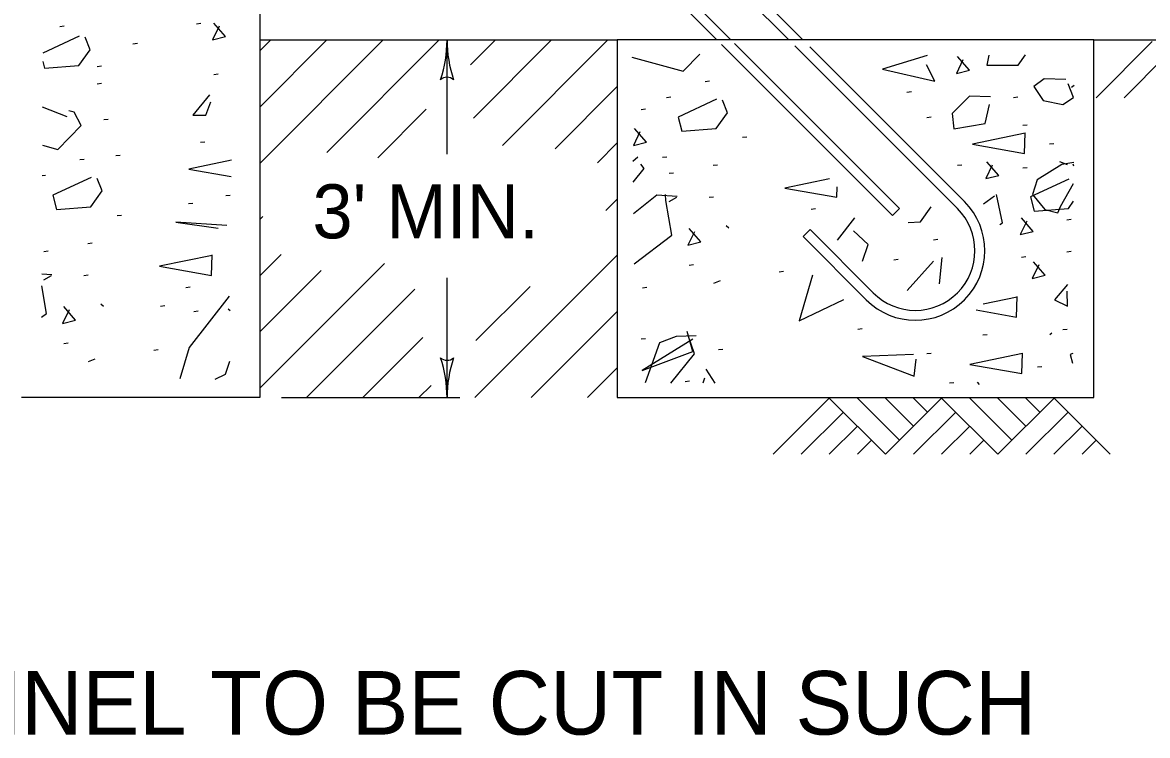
# Model space of a CAD drawing. Extents: x 1007 to 1035.5, y 1000.5 to 1021.5.
# Drawn here: x 1029.52 to 1033.061, y 1015.275 to 1017.517 of the extents above; entities that cross this region are included whole.
import ezdxf

# ---------------------------------------------------------------- set-up
doc = ezdxf.new("R2010")
doc.units = 0
doc.layers.add('Level 1', color=7, linetype='Continuous')

msp = doc.modelspace()

# ---------------------------------------------------------------- linework, layer by layer
at = {"layer": 'Level 1'}
for p, q in [((1030.267, 1019.3375), (1030.267, 1016.3375)), ((1030.4738, 1018.6945), (1031.7058, 1017.4625)), ((1030.4959, 1018.7166), (1031.75, 1017.4625)), ((1031.9766, 1017.4625), (1031.771, 1017.6681)), ((1031.9323, 1017.4625), (1031.7488, 1017.6459)), ((1030.267, 1017.4625), (1030.267, 1016.3375)), ((1030.267, 1017.4625), (1031.392, 1017.4625)), ((1030.267, 1017.4279), (1030.3016, 1017.4625)), ((1030.267, 1017.2513), (1030.4783, 1017.4625)), ((1030.267, 1017.0744), (1030.6551, 1017.4625)), ((1030.4776, 1017.1082), (1030.8319, 1017.4625)), ((1030.8563, 1017.1033), (1030.8563, 1017.4625)), ((1030.9299, 1017.3838), (1031.0086, 1017.4625)), ((1030.9398, 1017.2169), (1031.1854, 1017.4625)), ((1031.0308, 1017.131), (1031.3623, 1017.4625)), ((1032.892, 1017.4625), (1031.392, 1017.4625)), ((1031.392, 1017.4625), (1031.392, 1016.3375)), ((1031.7199, 1017.4483), (1032.2583, 1016.91)), ((1031.7612, 1017.4513), (1032.2803, 1016.9321)), ((1032.892, 1016.3375), (1032.892, 1017.4625)), ((1032.892, 1017.4625), (1034.017, 1017.4625)), ((1032.8988, 1017.2809), (1033.0755, 1017.4578)), ((1032.4628, 1016.9321), (1031.9513, 1017.4436)), ((1032.4848, 1016.9543), (1031.9978, 1017.4413)), ((1032.9872, 1017.2809), (1033.1198, 1017.4136)), ((1031.1963, 1017.1199), (1031.392, 1017.3156)), ((1030.6383, 1017.0922), (1030.7903, 1017.2443)), ((1031.3296, 1017.0763), (1031.392, 1017.1388)), ((1031.3557, 1016.9256), (1031.392, 1016.9619)), ((1032.2803, 1016.9321), (1032.2583, 1016.91)), ((1030.2678, 1016.8983), (1030.2763, 1016.9069)), ((1031.9987, 1016.8658), (1031.9767, 1016.8438)), ((1032.1976, 1016.667), (1031.9987, 1016.8658)), ((1032.1755, 1016.6448), (1031.9767, 1016.8438)), ((1030.267, 1016.7209), (1030.3341, 1016.788)), ((1030.9443, 1016.3375), (1031.392, 1016.7853)), ((1030.267, 1016.3673), (1030.6593, 1016.7595)), ((1030.267, 1016.5441), (1030.4601, 1016.7372)), ((1030.8563, 1016.3375), (1030.8563, 1016.7144)), ((1030.4139, 1016.3375), (1030.7551, 1016.6787)), ((1030.9468, 1016.5168), (1031.1176, 1016.6875)), ((1031.1211, 1016.3375), (1031.392, 1016.6084)), ((1030.5908, 1016.3375), (1030.7799, 1016.5267)), ((1031.2979, 1016.3375), (1031.392, 1016.4316)), ((1030.7676, 1016.3375), (1030.806, 1016.3759)), ((1030.267, 1016.3375), (1029.517, 1016.3375)), ((1030.3353, 1016.3375), (1030.8963, 1016.3375)), ((1031.392, 1016.3375), (1032.892, 1016.3375)), ((1031.8826, 1016.1593), (1032.0593, 1016.3362)), ((1032.0593, 1016.3362), (1032.2362, 1016.1593)), ((1032.1478, 1016.3362), (1032.2803, 1016.2036)), ((1032.2361, 1016.3362), (1032.3245, 1016.2478)), ((1032.2362, 1016.1593), (1032.4129, 1016.3362)), ((1032.3245, 1016.3362), (1032.3688, 1016.292)), ((1032.4129, 1016.3362), (1032.5898, 1016.1593)), ((1032.5014, 1016.3362), (1032.634, 1016.2036)), ((1032.5898, 1016.1593), (1032.7666, 1016.3362)), ((1032.5898, 1016.3362), (1032.6782, 1016.2478)), ((1032.6782, 1016.3362), (1032.7223, 1016.292)), ((1032.7666, 1016.3362), (1032.9433, 1016.1593)), ((1031.971, 1016.1593), (1032.1036, 1016.292)), ((1032.3246, 1016.1593), (1032.4572, 1016.292)), ((1032.6782, 1016.1593), (1032.8108, 1016.292)), ((1032.0593, 1016.1593), (1032.1478, 1016.2478)), ((1032.4129, 1016.1593), (1032.5013, 1016.2478)), ((1032.7665, 1016.1593), (1032.8549, 1016.2478)), ((1032.1478, 1016.1593), (1032.1919, 1016.2036)), ((1032.5013, 1016.1593), (1032.5456, 1016.2036)), ((1032.8549, 1016.1593), (1032.8992, 1016.2036))]:
    msp.add_line(p, q, dxfattribs=at)
for points in [[(1029.6513, 1017.5056), (1029.6376, 1017.5039)], [(1030.0814, 1017.514), (1030.0678, 1017.5123)], [(1030.139, 1017.5055), (1030.1185, 1017.4628), (1030.1595, 1017.4731), (1030.1219, 1017.5158)], [(1029.6989, 1017.4742), (1029.5841, 1017.4208)], [(1029.7331, 1017.4315), (1029.7178, 1017.4708)], [(1029.8816, 1017.4512), (1029.8679, 1017.4495)], [(1029.6973, 1017.3819), (1029.7331, 1017.4315)], [(1031.5998, 1017.3639), (1031.6519, 1017.4173)], [(1032.3679, 1017.4132), (1032.2273, 1017.3708)], [(1032.5614, 1017.4148), (1032.5551, 1017.3827)], [(1032.6541, 1017.3827), (1032.6769, 1017.4157)], [(1029.5839, 1017.3949), (1029.5897, 1017.3734)], [(1029.5897, 1017.3734), (1029.6973, 1017.3819)], [(1029.7685, 1017.38), (1029.7548, 1017.3783)], [(1031.4376, 1017.4088), (1031.5998, 1017.3639)], [(1032.3913, 1017.3333), (1032.3656, 1017.3844)], [(1032.4799, 1017.3998), (1032.4594, 1017.3571), (1032.5004, 1017.3673), (1032.4628, 1017.41)], [(1032.5551, 1017.3827), (1032.6541, 1017.3827)], [(1030.1358, 1017.3548), (1030.1222, 1017.3532)], [(1032.2273, 1017.3708), (1032.3913, 1017.3333)], [(1029.7685, 1017.3255), (1029.7548, 1017.3238)], [(1031.6822, 1017.3328), (1031.6685, 1017.3312)], [(1032.8043, 1017.3383), (1032.736, 1017.34), (1032.7036, 1017.3162), (1032.7326, 1017.2718), (1032.7941, 1017.2598), (1032.8283, 1017.282), (1032.8112, 1017.3247)], [(1032.8214, 1017.3144), (1032.8302, 1017.3206)], [(1030.1091, 1017.2903), (1030.0561, 1017.2254), (1030.0971, 1017.2254), (1030.1124, 1017.2681)], [(1031.5607, 1017.2826), (1031.547, 1017.2808)], [(1031.7048, 1017.2763), (1031.5835, 1017.2199), (1031.5955, 1017.1755), (1031.703, 1017.184), (1031.7389, 1017.2336), (1031.7235, 1017.2728)], [(1032.3176, 1017.2993), (1032.3039, 1017.2977)], [(1032.567, 1017.2837), (1032.5005, 1017.2854), (1032.4458, 1017.2308), (1032.451, 1017.183), (1032.55, 1017.2001), (1032.5636, 1017.2598)], [(1032.6527, 1017.2826), (1032.639, 1017.2808)], [(1029.6607, 1017.2203), (1029.5833, 1017.2509)], [(1029.6828, 1017.2357), (1029.6658, 1017.2391)], [(1029.705, 1017.1929), (1029.6828, 1017.2357)], [(1031.4811, 1017.2449), (1031.4674, 1017.2432)], [(1029.7895, 1017.2124), (1029.7758, 1017.2108)], [(1032.3804, 1017.2198), (1032.3668, 1017.218)], [(1029.6317, 1017.1178), (1029.705, 1017.1929)], [(1031.4633, 1017.1736), (1031.4428, 1017.1309), (1031.4838, 1017.1411), (1031.4463, 1017.1838)], [(1032.6758, 1017.169), (1032.5103, 1017.1349), (1032.6741, 1017.1058), (1032.6758, 1017.1708)], [(1032.682, 1017.1946), (1032.6683, 1017.1929)], [(1029.5828, 1017.1314), (1029.6317, 1017.1178)], [(1030.094, 1017.1413), (1030.0803, 1017.1395)], [(1031.7994, 1017.1569), (1031.7858, 1017.1553)], [(1032.7658, 1017.136), (1032.7521, 1017.1343)], [(1029.8272, 1017.0993), (1029.8135, 1017.0976)], [(1031.4563, 1017.0943), (1031.4413, 1017.0807)], [(1031.5481, 1017.0941), (1031.5344, 1017.0923)], [(1029.7141, 1017.0868), (1029.7004, 1017.0851)], [(1030.1777, 1017.084), (1030.0437, 1017.0563)], [(1031.442, 1017.0156), (1031.4768, 1017.0583)], [(1031.4768, 1017.0583), (1031.4666, 1017.072)], [(1031.7073, 1017.0689), (1031.6936, 1017.0673)], [(1032.4768, 1017.0689), (1032.4631, 1017.0673)], [(1032.572, 1017.0688), (1032.5516, 1017.0262), (1032.5925, 1017.0364), (1032.555, 1017.0791)], [(1032.682, 1017.0606), (1032.6683, 1017.0588)], [(1032.7907, 1017.0703), (1032.7138, 1017.0225)], [(1032.7838, 1017.0806), (1032.8078, 1017.0703)], [(1032.8288, 1017.0771), (1032.7907, 1017.0703)], [(1032.8288, 1017.0652), (1032.8265, 1017.072)], [(1029.5926, 1017.0365), (1029.5824, 1017.0353)], [(1029.7367, 1017.0302), (1029.6154, 1016.9738), (1029.6274, 1016.9294), (1029.7349, 1016.9379), (1029.7708, 1016.9875), (1029.7554, 1017.0268)], [(1030.0437, 1017.0563), (1030.1773, 1017.0328)], [(1031.5691, 1017.0438), (1031.5554, 1017.0421)], [(1032.0596, 1017.0255), (1031.9197, 1016.9967)], [(1032.8135, 1017.0249), (1032.6923, 1016.9686)], [(1032.7138, 1017.0225), (1032.6985, 1016.9764)], [(1031.9197, 1016.9967), (1032.0835, 1016.9677)], [(1032.0835, 1016.9677), (1032.0844, 1017.0009)], [(1032.7873, 1016.9389), (1032.8284, 1017.0107)], [(1030.1736, 1016.9737), (1030.1599, 1016.9719)], [(1031.5161, 1016.9748), (1031.4431, 1016.9157)], [(1031.5809, 1016.9696), (1031.5161, 1016.9748)], [(1031.5451, 1016.9577), (1031.5434, 1016.9764)], [(1031.5638, 1016.8484), (1031.5451, 1016.9577)], [(1031.5553, 1016.9543), (1031.5793, 1016.9679)], [(1031.6948, 1016.9684), (1031.6811, 1016.9668)], [(1032.579, 1016.9713), (1032.5443, 1016.9456)], [(1032.6046, 1016.8877), (1032.5858, 1016.9764)], [(1032.6923, 1016.9686), (1032.7043, 1016.9242)], [(1032.6985, 1016.9764), (1032.7378, 1016.9287)], [(1032.8118, 1016.9328), (1032.8281, 1016.9554)], [(1030.0563, 1016.9485), (1030.0426, 1016.9468)], [(1032.016, 1016.9308), (1032.0023, 1016.929)], [(1032.3468, 1016.8908), (1032.3804, 1016.9373)], [(1032.7043, 1016.9242), (1032.8118, 1016.9328)], [(1032.7378, 1016.9287), (1032.7788, 1016.9184)], [(1032.7788, 1016.9184), (1032.7873, 1016.9389)], [(1029.8313, 1016.9108), (1029.8177, 1016.9092)], [(1030.1637, 1016.8788), (1030.0032, 1016.8891), (1030.1363, 1016.8703)], [(1032.1386, 1016.903), (1032.0838, 1016.8327)], [(1032.3081, 1016.8878), (1032.3468, 1016.8908)], [(1032.5962, 1016.8824), (1032.6046, 1016.8877)], [(1032.6809, 1016.8929), (1032.6605, 1016.8503), (1032.7014, 1016.8605), (1032.6638, 1016.9032)], [(1032.8203, 1016.8973), (1032.8066, 1016.8955)], [(1031.4448, 1016.7583), (1031.5638, 1016.8484)], [(1031.635, 1016.8594), (1031.6146, 1016.8168), (1031.6555, 1016.827), (1031.618, 1016.8697)], [(1031.7431, 1016.8706), (1031.7346, 1016.8774)], [(1032.1813, 1016.8194), (1032.1352, 1016.8621)], [(1029.7392, 1016.8228), (1029.7255, 1016.8212)], [(1032.1635, 1016.7668), (1032.1813, 1016.8194)], [(1032.4013, 1016.8344), (1032.3877, 1016.8327)], [(1029.601, 1016.7978), (1029.5873, 1016.796)], [(1030.1172, 1016.7848), (1029.9516, 1016.7506), (1030.1154, 1016.7216), (1030.1172, 1016.7864)], [(1032.4062, 1016.6958), (1032.4151, 1016.7784)], [(1032.6778, 1016.7799), (1032.6642, 1016.7783)], [(1032.8203, 1016.7967), (1032.8066, 1016.795)], [(1031.6319, 1016.7548), (1031.6183, 1016.7531)], [(1032.2757, 1016.7716), (1032.262, 1016.7698)], [(1032.3878, 1016.7665), (1032.3048, 1016.674)], [(1032.7187, 1016.7547), (1032.6982, 1016.712), (1032.7392, 1016.7223), (1032.7016, 1016.7649)], [(1029.6128, 1016.7235), (1029.581, 1016.7261)], [(1029.5873, 1016.7082), (1029.6112, 1016.7218)], [(1029.7267, 1016.7223), (1029.713, 1016.7207)], [(1031.7158, 1016.705), (1031.6953, 1016.6965)], [(1031.9155, 1016.7338), (1031.9018, 1016.7322)], [(1032.0069, 1016.7226), (1031.9645, 1016.5787)], [(1029.5958, 1016.6023), (1029.5809, 1016.6893)], [(1030.0479, 1016.6847), (1030.0343, 1016.6829)], [(1031.4853, 1016.6836), (1031.4716, 1016.6819)], [(1032.8094, 1016.6931), (1032.7685, 1016.6453), (1032.8094, 1016.6248), (1032.8078, 1016.6726)], [(1030.1705, 1016.6569), (1030.0442, 1016.4948)], [(1031.9645, 1016.5787), (1032.1046, 1016.6466)], [(1032.6507, 1016.6538), (1032.5433, 1016.6318)], [(1032.649, 1016.5907), (1032.6507, 1016.6555)], [(1029.5804, 1016.5908), (1029.5958, 1016.6023)], [(1029.6669, 1016.6133), (1029.6465, 1016.5707), (1029.6874, 1016.5809), (1029.6499, 1016.6236)], [(1029.775, 1016.6245), (1029.7665, 1016.6313)], [(1029.9683, 1016.626), (1029.9547, 1016.6243)], [(1030.073, 1016.6093), (1030.0593, 1016.6076)], [(1030.1736, 1016.61), (1030.1671, 1016.616)], [(1032.5221, 1016.6132), (1032.649, 1016.5907)], [(1031.6304, 1016.5213), (1031.47, 1016.4223), (1031.6304, 1016.4821), (1031.6117, 1016.5452)], [(1031.5775, 1016.5298), (1031.5246, 1016.5093)], [(1031.6407, 1016.5316), (1031.5775, 1016.5298)], [(1031.6356, 1016.4753), (1031.6151, 1016.5333)], [(1032.1626, 1016.5538), (1032.1489, 1016.552)], [(1032.5563, 1016.5353), (1032.5427, 1016.5335)], [(1032.7599, 1016.5401), (1032.7531, 1016.535)], [(1032.8077, 1016.552), (1032.794, 1016.5503)], [(1029.6638, 1016.5088), (1029.6502, 1016.507)], [(1030.0442, 1016.4948), (1030.0153, 1016.3968)], [(1031.4811, 1016.5227), (1031.4674, 1016.521)], [(1031.5246, 1016.5093), (1031.4795, 1016.3835)], [(1029.7477, 1016.4589), (1029.7273, 1016.4504)], [(1029.9474, 1016.4878), (1029.9338, 1016.4861)], [(1031.5611, 1016.3832), (1031.6356, 1016.4753)], [(1031.724, 1016.4892), (1031.7103, 1016.4875)], [(1032.3247, 1016.4735), (1032.1642, 1016.4667), (1032.3263, 1016.4053), (1032.3332, 1016.4582)], [(1032.3804, 1016.4766), (1032.3668, 1016.4749)], [(1032.6674, 1016.4762), (1032.5018, 1016.442), (1032.6658, 1016.413), (1032.6674, 1016.4778)], [(1032.8254, 1016.4762), (1032.8179, 1016.4726)], [(1032.8179, 1016.4726), (1032.8253, 1016.4453)], [(1030.1586, 1016.4112), (1030.1722, 1016.4518)], [(1031.6998, 1016.3826), (1031.6714, 1016.4274)], [(1032.7281, 1016.4348), (1032.7144, 1016.433)], [(1030.1266, 1016.3958), (1030.1586, 1016.4112)], [(1031.6193, 1016.3887), (1031.6057, 1016.3869)], [(1031.6663, 1016.3984), (1031.6613, 1016.3828)], [(1032.4516, 1016.3844), (1032.4379, 1016.3828)], [(1032.5318, 1016.3791), (1032.5257, 1016.3862)]]:
    msp.add_lwpolyline(points, dxfattribs=at)
for centre, radius, start, end in [((1030.4654, 1017.4625), 0.3909, 341.3472, 359.9939), ((1031.2473, 1017.4625), 0.3909, 179.9878, 180), ((1031.2473, 1017.4625), 0.3909, 180, 198.6688), ((1030.8563, 1017.3138), 0.0313, 48.7746, 130.8913), ((1032.3301, 1016.7995), 0.2187, 225, 45), ((1032.3301, 1016.7995), 0.1875, 225, 45), ((1030.8564, 1016.4862), 0.0313, 228.7746, 310.8913), ((1030.4654, 1016.3375), 0.3909, 0, 18.6688), ((1031.2473, 1016.3375), 0.3909, 161.3472, 179.9939), ((1030.4654, 1016.3375), 0.3909, 359.9878, 0)]:
    msp.add_arc(centre, radius, start, end, dxfattribs=at)

# ---------------------------------------------------------------- texts
for s, height, p in [("3' MIN.", 0.17, (1030.4328, 1016.8384)), ('CHANNEL TO BE CUT IN SUCH', 0.2, (1028.7581, 1015.2775))]:
    msp.add_text(s, height=height, dxfattribs=at).set_placement(p)

doc.saveas('drawing.dxf')
